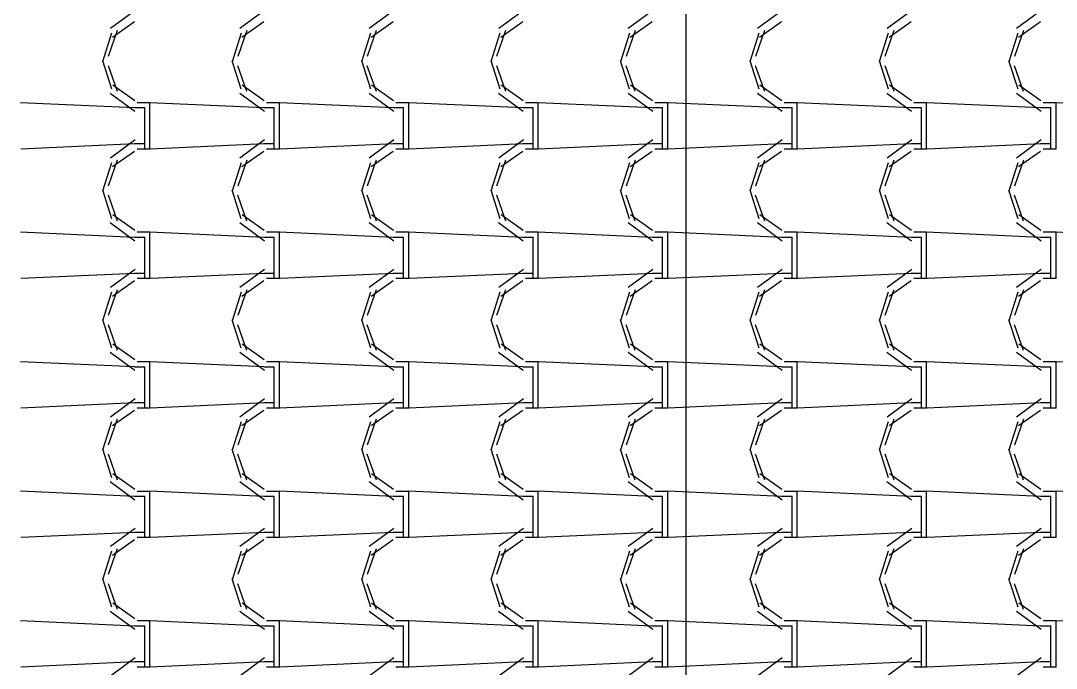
# Model space of a CAD drawing. Header units: millimetres. Extents: x -336 to -33, y -135 to 770.
# Drawn here: x -175.551 to -173.151, y 733.378 to 734.878 of the extents above; entities that cross this region are included whole.
import ezdxf

# ---------------------------------------------------------------- set-up
doc = ezdxf.new("R2010")
doc.units = ezdxf.units.MM
doc.header["$LTSCALE"] = 50
doc.header["$MEASUREMENT"] = 0
doc.layers.add('-HIDRO', color=8, linetype='CONTINUOUS')
doc.layers.add('AF', color=5, linetype='CONTINUOUS')

msp = doc.modelspace()

# ---------------------------------------------------------------- linework, layer by layer
at = {"layer": '-HIDRO', "linetype": 'Continuous'}
for p, q in [((-175.2863, 734.9018), (-175.3433, 734.8598)), ((-174.9863, 734.9018), (-175.0433, 734.8598)), ((-174.6863, 734.9018), (-174.7433, 734.8598)), ((-174.3863, 734.9018), (-174.4433, 734.8598)), ((-174.0863, 734.9018), (-174.1433, 734.8598)), ((-173.7863, 734.9018), (-173.8433, 734.8598)), ((-173.4863, 734.9018), (-173.5433, 734.8598)), ((-173.1863, 734.9018), (-173.2433, 734.8598)), ((-175.2878, 734.8753), (-175.3388, 734.8393)), ((-174.9878, 734.8753), (-175.0388, 734.8393)), ((-174.6878, 734.8753), (-174.7388, 734.8393)), ((-174.3878, 734.8752), (-174.4388, 734.8392)), ((-174.0878, 734.8752), (-174.1388, 734.8392)), ((-173.7878, 734.8752), (-173.8388, 734.8392)), ((-173.4878, 734.8752), (-173.5388, 734.8392)), ((-173.1878, 734.8752), (-173.2388, 734.8392)), ((-175.3405, 734.8489), (-175.3615, 734.7829)), ((-175.3275, 734.8549), (-175.3485, 734.7949)), ((-175.0405, 734.8489), (-175.0615, 734.7829)), ((-175.0274, 734.8549), (-175.0484, 734.7949)), ((-174.7405, 734.8489), (-174.7615, 734.7829)), ((-174.7274, 734.8549), (-174.7484, 734.7949)), ((-174.4405, 734.8489), (-174.4615, 734.7829)), ((-174.4274, 734.8549), (-174.4484, 734.7949)), ((-174.1405, 734.8489), (-174.1615, 734.7829)), ((-174.1274, 734.8549), (-174.1484, 734.7949)), ((-173.8405, 734.8489), (-173.8615, 734.7829)), ((-173.8274, 734.8549), (-173.8484, 734.7949)), ((-173.5405, 734.8489), (-173.5615, 734.7829)), ((-173.5274, 734.8549), (-173.5484, 734.7949)), ((-173.2405, 734.8489), (-173.2615, 734.7829)), ((-173.2274, 734.8549), (-173.2484, 734.7949)), ((-175.3617, 734.7861), (-175.3407, 734.7201)), ((-175.3487, 734.7745), (-175.3277, 734.7145)), ((-175.0617, 734.7861), (-175.0407, 734.7201)), ((-175.0487, 734.7745), (-175.0277, 734.7145)), ((-174.7617, 734.7861), (-174.7407, 734.7201)), ((-174.7487, 734.7745), (-174.7277, 734.7145)), ((-174.4617, 734.7861), (-174.4407, 734.7201)), ((-174.4487, 734.7745), (-174.4277, 734.7145)), ((-174.1617, 734.7861), (-174.1407, 734.7201)), ((-174.1487, 734.7745), (-174.1277, 734.7145)), ((-173.8616, 734.7861), (-173.8406, 734.7201)), ((-173.8487, 734.7745), (-173.8277, 734.7145)), ((-173.5616, 734.7861), (-173.5406, 734.7201)), ((-173.5487, 734.7745), (-173.5277, 734.7145)), ((-173.2616, 734.7861), (-173.2406, 734.7201)), ((-173.2487, 734.7745), (-173.2277, 734.7145)), ((-175.338, 734.7291), (-175.287, 734.6931)), ((-175.038, 734.7291), (-174.987, 734.6931)), ((-174.738, 734.7291), (-174.687, 734.6931)), ((-174.438, 734.7291), (-174.387, 734.6931)), ((-174.138, 734.7291), (-174.087, 734.6931)), ((-173.838, 734.7291), (-173.787, 734.6931)), ((-173.538, 734.7291), (-173.487, 734.6931)), ((-173.238, 734.7291), (-173.187, 734.6931)), ((-175.3436, 734.7103), (-175.2866, 734.6683)), ((-175.0436, 734.7103), (-174.9866, 734.6683)), ((-174.7436, 734.7103), (-174.6866, 734.6683)), ((-174.4436, 734.7103), (-174.3866, 734.6683)), ((-174.1436, 734.7103), (-174.0866, 734.6683)), ((-173.8436, 734.7103), (-173.7866, 734.6683)), ((-173.5436, 734.7103), (-173.4866, 734.6683)), ((-173.2436, 734.7103), (-173.1866, 734.6683)), ((-175.2878, 734.6758), (-175.5518, 734.6878)), ((-175.2877, 734.6765), (-175.2637, 734.6765)), ((-175.2817, 734.6885), (-175.2517, 734.6885)), ((-175.2637, 734.5925), (-175.2637, 734.6765)), ((-174.9878, 734.6758), (-175.2518, 734.6878)), ((-175.2517, 734.5925), (-175.2517, 734.6885)), ((-174.9877, 734.6765), (-174.9637, 734.6765)), ((-174.9817, 734.6885), (-174.9517, 734.6885)), ((-174.9637, 734.5925), (-174.9637, 734.6765)), ((-174.6878, 734.6758), (-174.9518, 734.6878)), ((-174.9517, 734.5925), (-174.9517, 734.6885)), ((-174.6877, 734.6765), (-174.6637, 734.6765)), ((-174.6817, 734.6885), (-174.6517, 734.6885)), ((-174.6637, 734.5925), (-174.6637, 734.6765)), ((-174.3878, 734.6758), (-174.6518, 734.6878)), ((-174.6517, 734.5925), (-174.6517, 734.6885)), ((-174.3877, 734.6765), (-174.3637, 734.6765)), ((-174.3817, 734.6885), (-174.3517, 734.6885)), ((-174.3637, 734.5925), (-174.3637, 734.6765)), ((-174.0878, 734.6758), (-174.3518, 734.6878)), ((-174.3517, 734.5925), (-174.3517, 734.6885)), ((-174.0877, 734.6765), (-174.0637, 734.6765)), ((-174.0817, 734.6885), (-174.0517, 734.6885)), ((-174.0637, 734.5925), (-174.0637, 734.6765)), ((-173.7878, 734.6758), (-174.0518, 734.6878)), ((-174.0517, 734.5925), (-174.0517, 734.6885)), ((-173.7877, 734.6765), (-173.7637, 734.6765)), ((-173.7817, 734.6885), (-173.7517, 734.6885)), ((-173.7637, 734.5925), (-173.7637, 734.6765)), ((-173.4878, 734.6758), (-173.7518, 734.6878)), ((-173.7517, 734.5925), (-173.7517, 734.6885)), ((-173.4877, 734.6765), (-173.4637, 734.6765)), ((-173.4817, 734.6885), (-173.4517, 734.6885)), ((-173.4637, 734.5925), (-173.4637, 734.6765)), ((-173.1878, 734.6758), (-173.4518, 734.6878)), ((-173.4517, 734.5925), (-173.4517, 734.6885)), ((-173.1877, 734.6765), (-173.1637, 734.6765)), ((-173.1817, 734.6885), (-173.1517, 734.6885)), ((-173.1637, 734.5925), (-173.1637, 734.6765)), ((-172.8878, 734.6758), (-173.1518, 734.6878)), ((-173.1517, 734.5925), (-173.1517, 734.6885)), ((-175.2863, 734.6018), (-175.3433, 734.5598)), ((-174.9863, 734.6018), (-175.0433, 734.5598)), ((-174.6863, 734.6018), (-174.7433, 734.5598)), ((-174.3863, 734.6018), (-174.4433, 734.5598)), ((-174.0863, 734.6018), (-174.1433, 734.5598)), ((-173.7863, 734.6018), (-173.8433, 734.5598)), ((-173.4863, 734.6018), (-173.5433, 734.5598)), ((-173.1863, 734.6018), (-173.2433, 734.5598)), ((-175.2866, 734.5925), (-175.5506, 734.5805)), ((-175.2878, 734.5753), (-175.3388, 734.5393)), ((-175.2637, 734.5925), (-175.2877, 734.5925)), ((-175.2517, 734.5805), (-175.2817, 734.5805)), ((-175.2637, 734.5805), (-175.2637, 734.5925)), ((-175.2517, 734.5805), (-175.2517, 734.5925)), ((-174.9866, 734.5925), (-175.2506, 734.5805)), ((-174.9878, 734.5753), (-175.0388, 734.5393)), ((-174.9637, 734.5925), (-174.9877, 734.5925)), ((-174.9517, 734.5805), (-174.9817, 734.5805)), ((-174.9637, 734.5805), (-174.9637, 734.5925)), ((-174.9517, 734.5805), (-174.9517, 734.5925)), ((-174.6866, 734.5925), (-174.9506, 734.5805)), ((-174.6878, 734.5752), (-174.7388, 734.5392)), ((-174.6637, 734.5925), (-174.6877, 734.5925)), ((-174.6517, 734.5805), (-174.6817, 734.5805)), ((-174.6637, 734.5805), (-174.6637, 734.5925)), ((-174.6517, 734.5805), (-174.6517, 734.5925)), ((-174.3866, 734.5925), (-174.6506, 734.5805)), ((-174.3878, 734.5752), (-174.4388, 734.5392)), ((-174.3637, 734.5925), (-174.3877, 734.5925)), ((-174.3517, 734.5805), (-174.3817, 734.5805)), ((-174.3637, 734.5805), (-174.3637, 734.5925)), ((-174.3517, 734.5805), (-174.3517, 734.5925)), ((-174.0866, 734.5925), (-174.3506, 734.5805)), ((-174.0878, 734.5752), (-174.1388, 734.5392)), ((-174.0637, 734.5925), (-174.0877, 734.5925)), ((-174.0517, 734.5805), (-174.0817, 734.5805)), ((-174.0637, 734.5805), (-174.0637, 734.5925)), ((-174.0517, 734.5805), (-174.0517, 734.5925)), ((-173.7866, 734.5925), (-174.0506, 734.5805)), ((-173.7878, 734.5752), (-173.8388, 734.5392)), ((-173.7637, 734.5925), (-173.7877, 734.5925)), ((-173.7517, 734.5805), (-173.7817, 734.5805)), ((-173.7637, 734.5805), (-173.7637, 734.5925)), ((-173.7517, 734.5805), (-173.7517, 734.5925)), ((-173.4866, 734.5925), (-173.7506, 734.5805)), ((-173.4878, 734.5752), (-173.5388, 734.5392)), ((-173.4637, 734.5925), (-173.4877, 734.5925)), ((-173.4517, 734.5805), (-173.4817, 734.5805)), ((-173.4637, 734.5805), (-173.4637, 734.5925)), ((-173.4517, 734.5805), (-173.4517, 734.5925)), ((-173.1866, 734.5925), (-173.4506, 734.5805)), ((-173.1878, 734.5752), (-173.2388, 734.5392)), ((-173.1637, 734.5925), (-173.1877, 734.5925)), ((-173.1517, 734.5805), (-173.1817, 734.5805)), ((-173.1637, 734.5805), (-173.1637, 734.5925)), ((-173.1517, 734.5805), (-173.1517, 734.5925)), ((-175.3405, 734.5489), (-175.3615, 734.4829)), ((-175.3275, 734.5549), (-175.3485, 734.4949)), ((-175.0405, 734.5489), (-175.0615, 734.4829)), ((-175.0274, 734.5549), (-175.0484, 734.4949)), ((-174.7405, 734.5489), (-174.7615, 734.4829)), ((-174.7274, 734.5549), (-174.7484, 734.4949)), ((-174.4405, 734.5489), (-174.4615, 734.4829)), ((-174.4274, 734.5549), (-174.4484, 734.4949)), ((-174.1405, 734.5489), (-174.1615, 734.4829)), ((-174.1274, 734.5549), (-174.1484, 734.4949)), ((-173.8405, 734.5489), (-173.8615, 734.4829)), ((-173.8274, 734.5549), (-173.8484, 734.4949)), ((-173.5405, 734.5489), (-173.5615, 734.4829)), ((-173.5274, 734.5549), (-173.5484, 734.4949)), ((-173.2405, 734.5489), (-173.2615, 734.4829)), ((-173.2274, 734.5549), (-173.2484, 734.4949)), ((-175.3617, 734.4861), (-175.3407, 734.4201)), ((-175.0617, 734.4861), (-175.0407, 734.4201)), ((-174.7617, 734.4861), (-174.7407, 734.4201)), ((-174.4617, 734.4861), (-174.4407, 734.4201)), ((-174.1617, 734.4861), (-174.1407, 734.4201)), ((-173.8616, 734.4861), (-173.8406, 734.4201)), ((-173.5616, 734.4861), (-173.5406, 734.4201)), ((-173.2616, 734.4861), (-173.2406, 734.4201)), ((-175.3487, 734.4745), (-175.3277, 734.4145)), ((-175.0487, 734.4745), (-175.0277, 734.4145)), ((-174.7487, 734.4745), (-174.7277, 734.4145)), ((-174.4487, 734.4745), (-174.4277, 734.4145)), ((-174.1487, 734.4745), (-174.1277, 734.4145)), ((-173.8487, 734.4745), (-173.8277, 734.4145)), ((-173.5487, 734.4745), (-173.5277, 734.4145)), ((-173.2487, 734.4745), (-173.2277, 734.4145)), ((-175.338, 734.4291), (-175.287, 734.3931)), ((-175.038, 734.4291), (-174.987, 734.3931)), ((-174.738, 734.4291), (-174.687, 734.3931)), ((-174.438, 734.4291), (-174.387, 734.3931)), ((-174.138, 734.4291), (-174.087, 734.3931)), ((-173.838, 734.4291), (-173.787, 734.3931)), ((-173.538, 734.4291), (-173.487, 734.3931)), ((-173.238, 734.4291), (-173.187, 734.3931)), ((-175.3436, 734.4104), (-175.2866, 734.3684)), ((-175.0436, 734.4103), (-174.9866, 734.3683)), ((-174.7436, 734.4103), (-174.6866, 734.3683)), ((-174.4436, 734.4103), (-174.3866, 734.3683)), ((-174.1436, 734.4103), (-174.0866, 734.3683)), ((-173.8436, 734.4103), (-173.7866, 734.3683)), ((-173.5436, 734.4103), (-173.4866, 734.3683)), ((-173.2436, 734.4103), (-173.1866, 734.3683)), ((-175.2878, 734.3758), (-175.5518, 734.3878)), ((-175.2817, 734.3885), (-175.2517, 734.3885)), ((-174.9878, 734.3758), (-175.2518, 734.3878)), ((-175.2517, 734.2925), (-175.2517, 734.3885)), ((-174.9817, 734.3885), (-174.9517, 734.3885)), ((-174.6878, 734.3758), (-174.9518, 734.3878)), ((-174.9517, 734.2925), (-174.9517, 734.3885)), ((-174.6817, 734.3885), (-174.6517, 734.3885)), ((-174.3878, 734.3758), (-174.6518, 734.3878)), ((-174.6517, 734.2925), (-174.6517, 734.3885)), ((-174.3817, 734.3885), (-174.3517, 734.3885)), ((-174.0878, 734.3758), (-174.3518, 734.3878)), ((-174.3517, 734.2925), (-174.3517, 734.3885)), ((-174.0817, 734.3885), (-174.0517, 734.3885)), ((-173.7878, 734.3758), (-174.0518, 734.3878)), ((-174.0517, 734.2925), (-174.0517, 734.3885)), ((-173.7817, 734.3885), (-173.7517, 734.3885)), ((-173.4878, 734.3758), (-173.7518, 734.3878)), ((-173.7517, 734.2925), (-173.7517, 734.3885)), ((-173.4817, 734.3885), (-173.4517, 734.3885)), ((-173.1878, 734.3758), (-173.4518, 734.3878)), ((-173.4517, 734.2925), (-173.4517, 734.3885)), ((-173.1817, 734.3885), (-173.1517, 734.3885)), ((-172.8878, 734.3758), (-173.1518, 734.3878)), ((-173.1517, 734.2925), (-173.1517, 734.3885)), ((-175.2877, 734.3765), (-175.2637, 734.3765)), ((-175.2637, 734.2925), (-175.2637, 734.3765)), ((-174.9877, 734.3765), (-174.9637, 734.3765)), ((-174.9637, 734.2925), (-174.9637, 734.3765)), ((-174.6877, 734.3765), (-174.6637, 734.3765)), ((-174.6637, 734.2925), (-174.6637, 734.3765)), ((-174.3877, 734.3765), (-174.3637, 734.3765)), ((-174.3637, 734.2925), (-174.3637, 734.3765)), ((-174.0877, 734.3765), (-174.0637, 734.3765)), ((-174.0637, 734.2925), (-174.0637, 734.3765)), ((-173.7877, 734.3765), (-173.7637, 734.3765)), ((-173.7637, 734.2925), (-173.7637, 734.3765)), ((-173.4877, 734.3765), (-173.4637, 734.3765)), ((-173.4637, 734.2925), (-173.4637, 734.3765)), ((-173.1877, 734.3765), (-173.1637, 734.3765)), ((-173.1637, 734.2925), (-173.1637, 734.3765)), ((-175.2866, 734.2925), (-175.5506, 734.2805)), ((-175.2863, 734.3018), (-175.3433, 734.2598)), ((-175.2637, 734.2925), (-175.2877, 734.2925)), ((-175.2637, 734.2805), (-175.2637, 734.2925)), ((-175.2517, 734.2805), (-175.2517, 734.2925)), ((-174.9866, 734.2925), (-175.2506, 734.2805)), ((-174.9863, 734.3018), (-175.0433, 734.2598)), ((-174.9637, 734.2925), (-174.9877, 734.2925)), ((-174.9637, 734.2805), (-174.9637, 734.2925)), ((-174.9517, 734.2805), (-174.9517, 734.2925)), ((-174.6866, 734.2925), (-174.9506, 734.2805)), ((-174.6863, 734.3018), (-174.7433, 734.2598)), ((-174.6637, 734.2925), (-174.6877, 734.2925)), ((-174.6637, 734.2805), (-174.6637, 734.2925)), ((-174.6517, 734.2805), (-174.6517, 734.2925)), ((-174.3866, 734.2925), (-174.6506, 734.2805)), ((-174.3863, 734.3018), (-174.4433, 734.2598)), ((-174.3637, 734.2925), (-174.3877, 734.2925)), ((-174.3637, 734.2805), (-174.3637, 734.2925)), ((-174.3517, 734.2805), (-174.3517, 734.2925)), ((-174.0866, 734.2925), (-174.3506, 734.2805)), ((-174.0863, 734.3018), (-174.1433, 734.2598)), ((-174.0637, 734.2925), (-174.0877, 734.2925)), ((-174.0637, 734.2805), (-174.0637, 734.2925)), ((-174.0517, 734.2805), (-174.0517, 734.2925)), ((-173.7866, 734.2925), (-174.0506, 734.2805)), ((-173.7863, 734.3018), (-173.8433, 734.2598)), ((-173.7637, 734.2925), (-173.7877, 734.2925)), ((-173.7637, 734.2805), (-173.7637, 734.2925)), ((-173.7517, 734.2805), (-173.7517, 734.2925)), ((-173.4866, 734.2925), (-173.7506, 734.2805)), ((-173.4863, 734.3018), (-173.5433, 734.2598)), ((-173.4637, 734.2925), (-173.4877, 734.2925)), ((-173.4637, 734.2805), (-173.4637, 734.2925)), ((-173.4517, 734.2805), (-173.4517, 734.2925)), ((-173.1866, 734.2925), (-173.4506, 734.2805)), ((-173.1863, 734.3018), (-173.2433, 734.2598)), ((-173.1637, 734.2925), (-173.1877, 734.2925)), ((-173.1637, 734.2805), (-173.1637, 734.2925)), ((-173.1517, 734.2805), (-173.1517, 734.2925)), ((-175.2878, 734.2752), (-175.3388, 734.2392)), ((-175.2517, 734.2805), (-175.2817, 734.2805)), ((-174.9878, 734.2752), (-175.0388, 734.2392)), ((-174.9517, 734.2805), (-174.9817, 734.2805)), ((-174.6878, 734.2752), (-174.7388, 734.2392)), ((-174.6517, 734.2805), (-174.6817, 734.2805)), ((-174.3878, 734.2752), (-174.4388, 734.2392)), ((-174.3517, 734.2805), (-174.3817, 734.2805)), ((-174.0878, 734.2752), (-174.1388, 734.2392)), ((-174.0517, 734.2805), (-174.0817, 734.2805)), ((-173.7878, 734.2752), (-173.8388, 734.2392)), ((-173.7517, 734.2805), (-173.7817, 734.2805)), ((-173.4878, 734.2752), (-173.5388, 734.2392)), ((-173.4517, 734.2805), (-173.4817, 734.2805)), ((-173.1878, 734.2752), (-173.2388, 734.2392)), ((-173.1517, 734.2805), (-173.1817, 734.2805)), ((-175.3405, 734.2489), (-175.3615, 734.1829)), ((-175.3275, 734.2549), (-175.3485, 734.1949)), ((-175.0405, 734.2489), (-175.0615, 734.1829)), ((-175.0274, 734.2549), (-175.0484, 734.1949)), ((-174.7405, 734.2489), (-174.7615, 734.1829)), ((-174.7274, 734.2549), (-174.7484, 734.1949)), ((-174.4405, 734.2489), (-174.4615, 734.1829)), ((-174.4274, 734.2549), (-174.4484, 734.1949)), ((-174.1405, 734.2489), (-174.1615, 734.1829)), ((-174.1274, 734.2549), (-174.1484, 734.1949)), ((-173.8405, 734.2489), (-173.8615, 734.1829)), ((-173.8274, 734.2549), (-173.8484, 734.1949)), ((-173.5405, 734.2489), (-173.5615, 734.1829)), ((-173.5274, 734.2549), (-173.5484, 734.1949)), ((-173.2405, 734.2489), (-173.2615, 734.1829)), ((-173.2274, 734.2549), (-173.2484, 734.1949)), ((-175.3617, 734.1861), (-175.3407, 734.1201)), ((-175.3487, 734.1745), (-175.3277, 734.1145)), ((-175.0617, 734.1861), (-175.0407, 734.1201)), ((-175.0487, 734.1745), (-175.0277, 734.1145)), ((-174.7617, 734.1861), (-174.7407, 734.1201)), ((-174.7487, 734.1745), (-174.7277, 734.1145)), ((-174.4617, 734.1861), (-174.4407, 734.1201)), ((-174.4487, 734.1745), (-174.4277, 734.1145)), ((-174.1617, 734.1861), (-174.1407, 734.1201)), ((-174.1487, 734.1745), (-174.1277, 734.1145)), ((-173.8616, 734.1861), (-173.8406, 734.1201)), ((-173.8487, 734.1745), (-173.8277, 734.1145)), ((-173.5616, 734.1861), (-173.5406, 734.1201)), ((-173.5487, 734.1745), (-173.5277, 734.1145)), ((-173.2616, 734.1861), (-173.2406, 734.1201)), ((-173.2487, 734.1745), (-173.2277, 734.1145)), ((-175.338, 734.1291), (-175.287, 734.0931)), ((-175.038, 734.1291), (-174.987, 734.0931)), ((-174.738, 734.1291), (-174.687, 734.0931)), ((-174.438, 734.1291), (-174.387, 734.0931)), ((-174.138, 734.1291), (-174.087, 734.0931)), ((-173.838, 734.1291), (-173.787, 734.0931)), ((-173.538, 734.1291), (-173.487, 734.0931)), ((-173.238, 734.1291), (-173.187, 734.0931)), ((-175.3436, 734.1104), (-175.2866, 734.0684)), ((-175.0436, 734.1104), (-174.9866, 734.0684)), ((-174.7436, 734.1104), (-174.6866, 734.0684)), ((-174.4436, 734.1103), (-174.3866, 734.0683)), ((-174.1436, 734.1103), (-174.0866, 734.0683)), ((-173.8436, 734.1103), (-173.7866, 734.0683)), ((-173.5436, 734.1103), (-173.4866, 734.0683)), ((-173.2436, 734.1103), (-173.1866, 734.0683)), ((-175.2878, 734.0758), (-175.5518, 734.0878)), ((-175.2877, 734.0765), (-175.2637, 734.0765)), ((-175.2817, 734.0885), (-175.2517, 734.0885)), ((-175.2637, 733.9925), (-175.2637, 734.0765)), ((-174.9878, 734.0758), (-175.2518, 734.0878)), ((-175.2517, 733.9925), (-175.2517, 734.0885)), ((-174.9877, 734.0765), (-174.9637, 734.0765)), ((-174.9817, 734.0885), (-174.9517, 734.0885)), ((-174.9637, 733.9925), (-174.9637, 734.0765)), ((-174.6878, 734.0758), (-174.9518, 734.0878)), ((-174.9517, 733.9925), (-174.9517, 734.0885)), ((-174.6877, 734.0765), (-174.6637, 734.0765)), ((-174.6817, 734.0885), (-174.6517, 734.0885)), ((-174.6637, 733.9925), (-174.6637, 734.0765)), ((-174.3878, 734.0758), (-174.6518, 734.0878)), ((-174.6517, 733.9925), (-174.6517, 734.0885)), ((-174.3877, 734.0765), (-174.3637, 734.0765)), ((-174.3817, 734.0885), (-174.3517, 734.0885)), ((-174.3637, 733.9925), (-174.3637, 734.0765)), ((-174.0878, 734.0758), (-174.3518, 734.0878)), ((-174.3517, 733.9925), (-174.3517, 734.0885)), ((-174.0877, 734.0765), (-174.0637, 734.0765)), ((-174.0817, 734.0885), (-174.0517, 734.0885)), ((-174.0637, 733.9925), (-174.0637, 734.0765)), ((-173.7878, 734.0758), (-174.0518, 734.0878)), ((-174.0517, 733.9925), (-174.0517, 734.0885)), ((-173.7877, 734.0765), (-173.7637, 734.0765)), ((-173.7817, 734.0885), (-173.7517, 734.0885)), ((-173.7637, 733.9925), (-173.7637, 734.0765)), ((-173.4878, 734.0758), (-173.7518, 734.0878)), ((-173.7517, 733.9925), (-173.7517, 734.0885)), ((-173.4877, 734.0765), (-173.4637, 734.0765)), ((-173.4817, 734.0885), (-173.4517, 734.0885)), ((-173.4637, 733.9925), (-173.4637, 734.0765)), ((-173.1878, 734.0758), (-173.4518, 734.0878)), ((-173.4517, 733.9925), (-173.4517, 734.0885)), ((-173.1877, 734.0765), (-173.1637, 734.0765)), ((-173.1817, 734.0885), (-173.1517, 734.0885)), ((-173.1637, 733.9925), (-173.1637, 734.0765)), ((-172.8878, 734.0758), (-173.1518, 734.0878)), ((-173.1517, 733.9925), (-173.1517, 734.0885)), ((-175.2863, 734.0018), (-175.3433, 733.9598)), ((-174.9863, 734.0018), (-175.0433, 733.9598)), ((-174.6863, 734.0018), (-174.7433, 733.9598)), ((-174.3863, 734.0018), (-174.4433, 733.9598)), ((-174.0863, 734.0018), (-174.1433, 733.9598)), ((-173.7863, 734.0018), (-173.8433, 733.9598)), ((-173.4863, 734.0018), (-173.5433, 733.9598)), ((-173.1863, 734.0018), (-173.2433, 733.9598)), ((-175.2866, 733.9925), (-175.5506, 733.9805)), ((-175.2878, 733.9752), (-175.3388, 733.9392)), ((-175.2637, 733.9925), (-175.2877, 733.9925)), ((-175.2517, 733.9805), (-175.2817, 733.9805)), ((-175.2637, 733.9805), (-175.2637, 733.9925)), ((-175.2517, 733.9805), (-175.2517, 733.9925)), ((-174.9866, 733.9925), (-175.2506, 733.9805)), ((-174.9878, 733.9752), (-175.0388, 733.9392)), ((-174.9637, 733.9925), (-174.9877, 733.9925)), ((-174.9517, 733.9805), (-174.9817, 733.9805)), ((-174.9637, 733.9805), (-174.9637, 733.9925)), ((-174.9517, 733.9805), (-174.9517, 733.9925)), ((-174.6866, 733.9925), (-174.9506, 733.9805)), ((-174.6878, 733.9752), (-174.7388, 733.9392)), ((-174.6637, 733.9925), (-174.6877, 733.9925)), ((-174.6517, 733.9805), (-174.6817, 733.9805)), ((-174.6637, 733.9805), (-174.6637, 733.9925)), ((-174.6517, 733.9805), (-174.6517, 733.9925)), ((-174.3866, 733.9925), (-174.6506, 733.9805)), ((-174.3878, 733.9752), (-174.4388, 733.9392)), ((-174.3637, 733.9925), (-174.3877, 733.9925)), ((-174.3517, 733.9805), (-174.3817, 733.9805)), ((-174.3637, 733.9805), (-174.3637, 733.9925)), ((-174.3517, 733.9805), (-174.3517, 733.9925)), ((-174.0866, 733.9925), (-174.3506, 733.9805)), ((-174.0878, 733.9752), (-174.1388, 733.9392)), ((-174.0637, 733.9925), (-174.0877, 733.9925)), ((-174.0517, 733.9805), (-174.0817, 733.9805)), ((-174.0637, 733.9805), (-174.0637, 733.9925)), ((-174.0517, 733.9805), (-174.0517, 733.9925)), ((-173.7866, 733.9925), (-174.0506, 733.9805)), ((-173.7878, 733.9752), (-173.8388, 733.9392)), ((-173.7637, 733.9925), (-173.7877, 733.9925)), ((-173.7517, 733.9805), (-173.7817, 733.9805)), ((-173.7637, 733.9805), (-173.7637, 733.9925)), ((-173.7517, 733.9805), (-173.7517, 733.9925)), ((-173.4866, 733.9925), (-173.7506, 733.9805)), ((-173.4878, 733.9752), (-173.5388, 733.9392)), ((-173.4637, 733.9925), (-173.4877, 733.9925)), ((-173.4517, 733.9805), (-173.4817, 733.9805)), ((-173.4637, 733.9805), (-173.4637, 733.9925)), ((-173.4517, 733.9805), (-173.4517, 733.9925)), ((-173.1866, 733.9925), (-173.4506, 733.9805)), ((-173.1878, 733.9752), (-173.2388, 733.9392)), ((-173.1637, 733.9925), (-173.1877, 733.9925)), ((-173.1517, 733.9805), (-173.1817, 733.9805)), ((-173.1637, 733.9805), (-173.1637, 733.9925)), ((-173.1517, 733.9805), (-173.1517, 733.9925)), ((-175.3405, 733.9489), (-175.3615, 733.8829)), ((-175.3275, 733.9549), (-175.3485, 733.8949)), ((-175.0405, 733.9489), (-175.0615, 733.8829)), ((-175.0274, 733.9549), (-175.0484, 733.8949)), ((-174.7405, 733.9489), (-174.7615, 733.8829)), ((-174.7274, 733.9549), (-174.7484, 733.8949)), ((-174.4405, 733.9489), (-174.4615, 733.8829)), ((-174.4274, 733.9549), (-174.4484, 733.8949)), ((-174.1405, 733.9489), (-174.1615, 733.8829)), ((-174.1274, 733.9549), (-174.1484, 733.8949)), ((-173.8405, 733.9489), (-173.8615, 733.8829)), ((-173.8274, 733.9549), (-173.8484, 733.8949)), ((-173.5405, 733.9489), (-173.5615, 733.8829)), ((-173.5274, 733.9549), (-173.5484, 733.8949)), ((-173.2405, 733.9489), (-173.2615, 733.8829)), ((-173.2274, 733.9549), (-173.2484, 733.8949)), ((-175.3617, 733.8861), (-175.3407, 733.8201)), ((-175.0617, 733.8861), (-175.0407, 733.8201)), ((-174.7617, 733.8861), (-174.7407, 733.8201)), ((-174.4617, 733.8861), (-174.4407, 733.8201)), ((-174.1617, 733.8861), (-174.1407, 733.8201)), ((-173.8616, 733.8861), (-173.8406, 733.8201)), ((-173.5616, 733.8861), (-173.5406, 733.8201)), ((-173.2616, 733.8861), (-173.2406, 733.8201)), ((-175.3487, 733.8745), (-175.3277, 733.8145)), ((-175.0487, 733.8745), (-175.0277, 733.8145)), ((-174.7487, 733.8745), (-174.7277, 733.8145)), ((-174.4487, 733.8745), (-174.4277, 733.8145)), ((-174.1487, 733.8745), (-174.1277, 733.8145)), ((-173.8487, 733.8745), (-173.8277, 733.8145)), ((-173.5487, 733.8745), (-173.5277, 733.8145)), ((-173.2487, 733.8745), (-173.2277, 733.8145)), ((-175.338, 733.8291), (-175.287, 733.7931)), ((-175.038, 733.8291), (-174.987, 733.7931)), ((-174.738, 733.8291), (-174.687, 733.7931)), ((-174.438, 733.8291), (-174.387, 733.7931)), ((-174.138, 733.8291), (-174.087, 733.7931)), ((-173.838, 733.8291), (-173.787, 733.7931)), ((-173.538, 733.8291), (-173.487, 733.7931)), ((-173.238, 733.8291), (-173.187, 733.7931)), ((-175.3436, 733.8104), (-175.2866, 733.7684)), ((-175.0436, 733.8104), (-174.9866, 733.7684)), ((-174.7436, 733.8104), (-174.6866, 733.7684)), ((-174.4436, 733.8104), (-174.3866, 733.7684)), ((-174.1436, 733.8103), (-174.0866, 733.7683)), ((-173.8436, 733.8103), (-173.7866, 733.7683)), ((-173.5436, 733.8103), (-173.4866, 733.7683)), ((-173.2436, 733.8103), (-173.1866, 733.7683)), ((-175.2878, 733.7758), (-175.5518, 733.7878)), ((-175.2817, 733.7885), (-175.2517, 733.7885)), ((-174.9878, 733.7758), (-175.2518, 733.7878)), ((-175.2517, 733.6925), (-175.2517, 733.7885)), ((-174.9817, 733.7885), (-174.9517, 733.7885)), ((-174.6878, 733.7758), (-174.9518, 733.7878)), ((-174.9517, 733.6925), (-174.9517, 733.7885)), ((-174.6817, 733.7885), (-174.6517, 733.7885)), ((-174.3878, 733.7758), (-174.6518, 733.7878)), ((-174.6517, 733.6925), (-174.6517, 733.7885)), ((-174.3817, 733.7885), (-174.3517, 733.7885)), ((-174.0878, 733.7758), (-174.3518, 733.7878)), ((-174.3517, 733.6925), (-174.3517, 733.7885)), ((-174.0817, 733.7885), (-174.0517, 733.7885)), ((-173.7878, 733.7758), (-174.0518, 733.7878)), ((-174.0517, 733.6925), (-174.0517, 733.7885)), ((-173.7817, 733.7885), (-173.7517, 733.7885)), ((-173.4878, 733.7758), (-173.7518, 733.7878)), ((-173.7517, 733.6925), (-173.7517, 733.7885)), ((-173.4817, 733.7885), (-173.4517, 733.7885)), ((-173.1878, 733.7758), (-173.4518, 733.7878)), ((-173.4517, 733.6925), (-173.4517, 733.7885)), ((-173.1817, 733.7885), (-173.1517, 733.7885)), ((-172.8878, 733.7758), (-173.1518, 733.7878)), ((-173.1517, 733.6925), (-173.1517, 733.7885)), ((-175.2877, 733.7765), (-175.2637, 733.7765)), ((-175.2637, 733.6925), (-175.2637, 733.7765)), ((-174.9877, 733.7765), (-174.9637, 733.7765)), ((-174.9637, 733.6925), (-174.9637, 733.7765)), ((-174.6877, 733.7765), (-174.6637, 733.7765)), ((-174.6637, 733.6925), (-174.6637, 733.7765)), ((-174.3877, 733.7765), (-174.3637, 733.7765)), ((-174.3637, 733.6925), (-174.3637, 733.7765)), ((-174.0877, 733.7765), (-174.0637, 733.7765)), ((-174.0637, 733.6925), (-174.0637, 733.7765)), ((-173.7877, 733.7765), (-173.7637, 733.7765)), ((-173.7637, 733.6925), (-173.7637, 733.7765)), ((-173.4877, 733.7765), (-173.4637, 733.7765)), ((-173.4637, 733.6925), (-173.4637, 733.7765)), ((-173.1877, 733.7765), (-173.1637, 733.7765)), ((-173.1637, 733.6925), (-173.1637, 733.7765)), ((-175.2866, 733.6925), (-175.5506, 733.6805)), ((-175.2863, 733.7018), (-175.3433, 733.6598)), ((-175.2637, 733.6925), (-175.2877, 733.6925)), ((-175.2637, 733.6805), (-175.2637, 733.6925)), ((-175.2517, 733.6805), (-175.2517, 733.6925)), ((-174.9866, 733.6925), (-175.2506, 733.6805)), ((-174.9863, 733.7018), (-175.0433, 733.6598)), ((-174.9637, 733.6925), (-174.9877, 733.6925)), ((-174.9637, 733.6805), (-174.9637, 733.6925)), ((-174.9517, 733.6805), (-174.9517, 733.6925)), ((-174.6866, 733.6925), (-174.9506, 733.6805)), ((-174.6863, 733.7018), (-174.7433, 733.6598)), ((-174.6637, 733.6925), (-174.6877, 733.6925)), ((-174.6637, 733.6805), (-174.6637, 733.6925)), ((-174.6517, 733.6805), (-174.6517, 733.6925)), ((-174.3866, 733.6925), (-174.6506, 733.6805)), ((-174.3863, 733.7018), (-174.4433, 733.6598)), ((-174.3637, 733.6925), (-174.3877, 733.6925)), ((-174.3637, 733.6805), (-174.3637, 733.6925)), ((-174.3517, 733.6805), (-174.3517, 733.6925)), ((-174.0866, 733.6925), (-174.3506, 733.6805)), ((-174.0863, 733.7018), (-174.1433, 733.6598)), ((-174.0637, 733.6925), (-174.0877, 733.6925)), ((-174.0637, 733.6805), (-174.0637, 733.6925)), ((-174.0517, 733.6805), (-174.0517, 733.6925)), ((-173.7866, 733.6925), (-174.0506, 733.6805)), ((-173.7863, 733.7018), (-173.8433, 733.6598)), ((-173.7637, 733.6925), (-173.7877, 733.6925)), ((-173.7637, 733.6805), (-173.7637, 733.6925)), ((-173.7517, 733.6805), (-173.7517, 733.6925)), ((-173.4866, 733.6925), (-173.7506, 733.6805)), ((-173.4863, 733.7018), (-173.5433, 733.6598)), ((-173.4637, 733.6925), (-173.4877, 733.6925)), ((-173.4637, 733.6805), (-173.4637, 733.6925)), ((-173.4517, 733.6805), (-173.4517, 733.6925)), ((-173.1866, 733.6925), (-173.4506, 733.6805)), ((-173.1863, 733.7018), (-173.2433, 733.6598)), ((-173.1637, 733.6925), (-173.1877, 733.6925)), ((-173.1637, 733.6805), (-173.1637, 733.6925)), ((-173.1517, 733.6805), (-173.1517, 733.6925)), ((-175.2878, 733.6752), (-175.3388, 733.6392)), ((-175.2517, 733.6805), (-175.2817, 733.6805)), ((-174.9878, 733.6752), (-175.0388, 733.6392)), ((-174.9517, 733.6805), (-174.9817, 733.6805)), ((-174.6878, 733.6752), (-174.7388, 733.6392)), ((-174.6517, 733.6805), (-174.6817, 733.6805)), ((-174.3878, 733.6752), (-174.4388, 733.6392)), ((-174.3517, 733.6805), (-174.3817, 733.6805)), ((-174.0878, 733.6752), (-174.1388, 733.6392)), ((-174.0517, 733.6805), (-174.0817, 733.6805)), ((-173.7878, 733.6752), (-173.8388, 733.6392)), ((-173.7517, 733.6805), (-173.7817, 733.6805)), ((-173.4878, 733.6752), (-173.5388, 733.6392)), ((-173.4517, 733.6805), (-173.4817, 733.6805)), ((-173.1878, 733.6752), (-173.2388, 733.6392)), ((-173.1517, 733.6805), (-173.1817, 733.6805)), ((-175.3405, 733.6489), (-175.3615, 733.5829)), ((-175.3275, 733.6549), (-175.3485, 733.5949)), ((-175.0405, 733.6489), (-175.0615, 733.5829)), ((-175.0274, 733.6549), (-175.0484, 733.5949)), ((-174.7405, 733.6489), (-174.7615, 733.5829)), ((-174.7274, 733.6549), (-174.7484, 733.5949)), ((-174.4405, 733.6489), (-174.4615, 733.5829)), ((-174.4274, 733.6549), (-174.4484, 733.5949)), ((-174.1405, 733.6489), (-174.1615, 733.5829)), ((-174.1274, 733.6549), (-174.1484, 733.5949)), ((-173.8405, 733.6489), (-173.8615, 733.5829)), ((-173.8274, 733.6549), (-173.8484, 733.5949)), ((-173.5405, 733.6489), (-173.5615, 733.5829)), ((-173.5274, 733.6549), (-173.5484, 733.5949)), ((-173.2405, 733.6489), (-173.2615, 733.5829)), ((-173.2274, 733.6549), (-173.2484, 733.5949)), ((-175.3617, 733.5861), (-175.3407, 733.5201)), ((-175.3487, 733.5745), (-175.3277, 733.5145)), ((-175.0617, 733.5861), (-175.0407, 733.5201)), ((-175.0487, 733.5745), (-175.0277, 733.5145)), ((-174.7617, 733.5861), (-174.7407, 733.5201)), ((-174.7487, 733.5745), (-174.7277, 733.5145)), ((-174.4617, 733.5861), (-174.4407, 733.5201)), ((-174.4487, 733.5745), (-174.4277, 733.5145)), ((-174.1617, 733.5861), (-174.1407, 733.5201)), ((-174.1487, 733.5745), (-174.1277, 733.5145)), ((-173.8616, 733.5861), (-173.8406, 733.5201)), ((-173.8487, 733.5745), (-173.8277, 733.5145)), ((-173.5616, 733.5861), (-173.5406, 733.5201)), ((-173.5487, 733.5745), (-173.5277, 733.5145)), ((-173.2616, 733.5861), (-173.2406, 733.5201)), ((-173.2487, 733.5745), (-173.2277, 733.5145)), ((-175.338, 733.5291), (-175.287, 733.4931)), ((-175.038, 733.5291), (-174.987, 733.4931)), ((-174.738, 733.5291), (-174.687, 733.4931)), ((-174.438, 733.5291), (-174.387, 733.4931)), ((-174.138, 733.5291), (-174.087, 733.4931)), ((-173.838, 733.5291), (-173.787, 733.4931)), ((-173.538, 733.5291), (-173.487, 733.4931)), ((-173.238, 733.5291), (-173.187, 733.4931)), ((-175.3436, 733.5104), (-175.2866, 733.4684)), ((-175.0436, 733.5104), (-174.9866, 733.4684)), ((-174.7436, 733.5104), (-174.6866, 733.4684)), ((-174.4436, 733.5104), (-174.3866, 733.4684)), ((-174.1436, 733.5104), (-174.0866, 733.4684)), ((-173.8436, 733.5103), (-173.7866, 733.4683)), ((-173.5436, 733.5103), (-173.4866, 733.4683)), ((-173.2436, 733.5103), (-173.1866, 733.4683)), ((-175.2878, 733.4758), (-175.5518, 733.4878)), ((-175.2877, 733.4765), (-175.2637, 733.4765)), ((-175.2817, 733.4885), (-175.2517, 733.4885)), ((-175.2637, 733.3925), (-175.2637, 733.4765)), ((-174.9878, 733.4758), (-175.2518, 733.4878)), ((-175.2517, 733.3925), (-175.2517, 733.4885)), ((-174.9877, 733.4765), (-174.9637, 733.4765)), ((-174.9817, 733.4885), (-174.9517, 733.4885)), ((-174.9637, 733.3925), (-174.9637, 733.4765)), ((-174.6878, 733.4758), (-174.9518, 733.4878)), ((-174.9517, 733.3925), (-174.9517, 733.4885)), ((-174.6877, 733.4765), (-174.6637, 733.4765)), ((-174.6817, 733.4885), (-174.6517, 733.4885)), ((-174.6637, 733.3925), (-174.6637, 733.4765)), ((-174.3878, 733.4758), (-174.6518, 733.4878)), ((-174.6517, 733.3925), (-174.6517, 733.4885)), ((-174.3877, 733.4765), (-174.3637, 733.4765)), ((-174.3817, 733.4885), (-174.3517, 733.4885)), ((-174.3637, 733.3925), (-174.3637, 733.4765)), ((-174.0878, 733.4758), (-174.3518, 733.4878)), ((-174.3517, 733.3925), (-174.3517, 733.4885)), ((-174.0877, 733.4765), (-174.0637, 733.4765)), ((-174.0817, 733.4885), (-174.0517, 733.4885)), ((-174.0637, 733.3925), (-174.0637, 733.4765)), ((-173.7878, 733.4758), (-174.0518, 733.4878)), ((-174.0517, 733.3925), (-174.0517, 733.4885)), ((-173.7877, 733.4765), (-173.7637, 733.4765)), ((-173.7817, 733.4885), (-173.7517, 733.4885)), ((-173.7637, 733.3925), (-173.7637, 733.4765)), ((-173.4878, 733.4758), (-173.7518, 733.4878)), ((-173.7517, 733.3925), (-173.7517, 733.4885)), ((-173.4877, 733.4765), (-173.4637, 733.4765)), ((-173.4817, 733.4885), (-173.4517, 733.4885)), ((-173.4637, 733.3925), (-173.4637, 733.4765)), ((-173.1878, 733.4758), (-173.4518, 733.4878)), ((-173.4517, 733.3925), (-173.4517, 733.4885)), ((-173.1877, 733.4765), (-173.1637, 733.4765)), ((-173.1817, 733.4885), (-173.1517, 733.4885)), ((-173.1637, 733.3925), (-173.1637, 733.4765)), ((-172.8878, 733.4758), (-173.1518, 733.4878)), ((-173.1517, 733.3925), (-173.1517, 733.4885)), ((-175.2863, 733.4018), (-175.3433, 733.3598)), ((-174.9863, 733.4018), (-175.0433, 733.3598)), ((-174.6863, 733.4018), (-174.7433, 733.3598)), ((-174.3863, 733.4018), (-174.4433, 733.3598)), ((-174.0863, 733.4018), (-174.1433, 733.3598)), ((-173.7863, 733.4018), (-173.8433, 733.3598)), ((-173.4863, 733.4018), (-173.5433, 733.3598)), ((-173.1863, 733.4018), (-173.2433, 733.3598)), ((-175.2866, 733.3925), (-175.5506, 733.3805)), ((-175.2637, 733.3925), (-175.2877, 733.3925)), ((-175.2517, 733.3805), (-175.2817, 733.3805)), ((-175.2637, 733.3805), (-175.2637, 733.3925)), ((-175.2517, 733.3805), (-175.2517, 733.3925)), ((-174.9866, 733.3925), (-175.2506, 733.3805)), ((-174.9637, 733.3925), (-174.9877, 733.3925)), ((-174.9517, 733.3805), (-174.9817, 733.3805)), ((-174.9637, 733.3805), (-174.9637, 733.3925)), ((-174.9517, 733.3805), (-174.9517, 733.3925)), ((-174.6866, 733.3925), (-174.9506, 733.3805)), ((-174.6637, 733.3925), (-174.6877, 733.3925)), ((-174.6517, 733.3805), (-174.6817, 733.3805)), ((-174.6637, 733.3805), (-174.6637, 733.3925)), ((-174.6517, 733.3805), (-174.6517, 733.3925)), ((-174.3866, 733.3925), (-174.6506, 733.3805)), ((-174.3637, 733.3925), (-174.3877, 733.3925)), ((-174.3517, 733.3805), (-174.3817, 733.3805)), ((-174.3637, 733.3805), (-174.3637, 733.3925)), ((-174.3517, 733.3805), (-174.3517, 733.3925)), ((-174.0866, 733.3925), (-174.3506, 733.3805)), ((-174.0637, 733.3925), (-174.0877, 733.3925)), ((-174.0517, 733.3805), (-174.0817, 733.3805)), ((-174.0637, 733.3805), (-174.0637, 733.3925)), ((-174.0517, 733.3805), (-174.0517, 733.3925)), ((-173.7866, 733.3925), (-174.0506, 733.3805)), ((-173.7637, 733.3925), (-173.7877, 733.3925)), ((-173.7517, 733.3805), (-173.7817, 733.3805)), ((-173.7637, 733.3805), (-173.7637, 733.3925)), ((-173.7517, 733.3805), (-173.7517, 733.3925)), ((-173.4866, 733.3925), (-173.7506, 733.3805)), ((-173.4637, 733.3925), (-173.4877, 733.3925)), ((-173.4517, 733.3805), (-173.4817, 733.3805)), ((-173.4637, 733.3805), (-173.4637, 733.3925)), ((-173.4517, 733.3805), (-173.4517, 733.3925)), ((-173.1866, 733.3925), (-173.4506, 733.3805)), ((-173.1637, 733.3925), (-173.1877, 733.3925)), ((-173.1517, 733.3805), (-173.1817, 733.3805)), ((-173.1637, 733.3805), (-173.1637, 733.3925)), ((-173.1517, 733.3805), (-173.1517, 733.3925))]:
    msp.add_line(p, q, dxfattribs=at)
at = {"layer": 'AF', "color": 5, "linetype": 'Continuous'}
msp.add_line((-174.0101, 743.1227), (-174.0101, 721.5216), dxfattribs=at)

doc.saveas('drawing.dxf')
